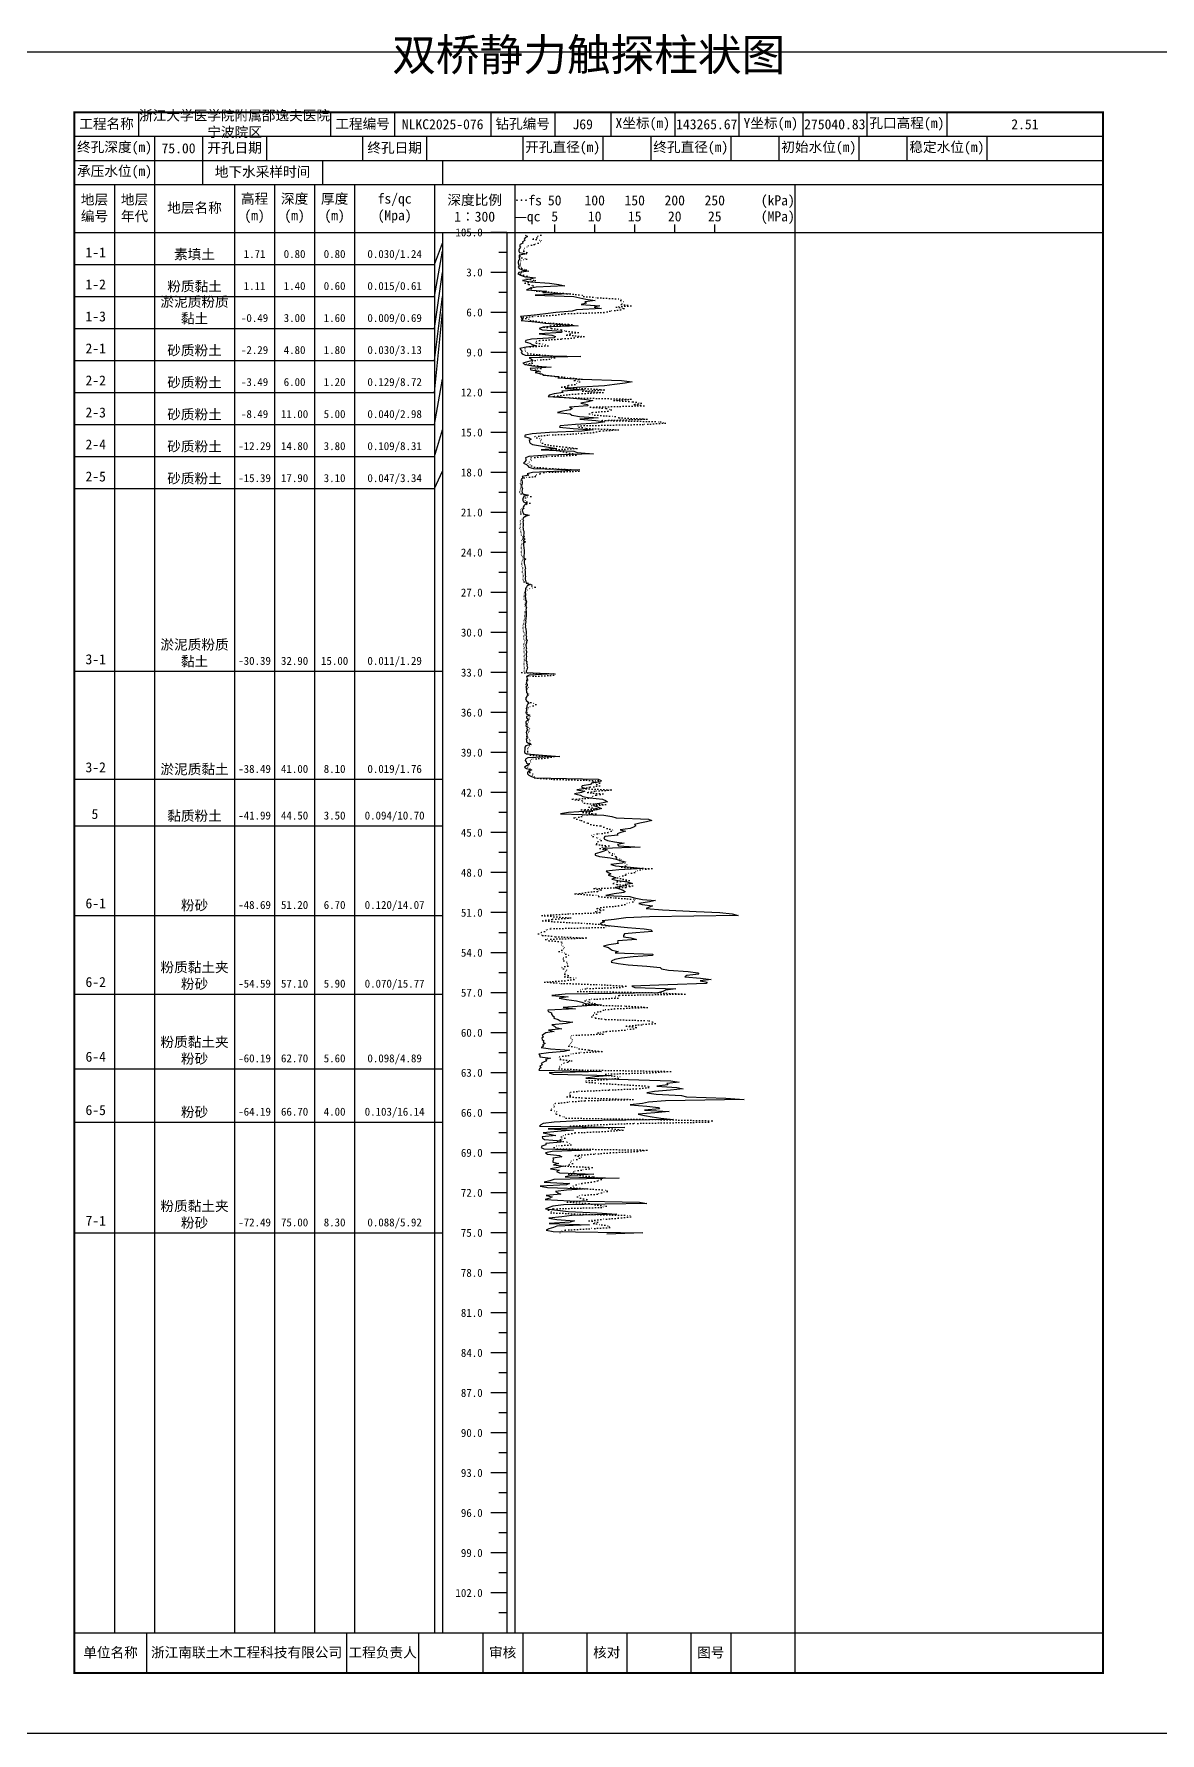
# Model space of a CAD drawing. Extents: x 297 to 65340, y 0 to 425.
# Drawn here: x 20502.9 to 20784.3, y 0 to 424.6 of the extents above; entities that cross this region are included whole.
import ezdxf
from ezdxf.enums import TextEntityAlignment as Align

# ---------------------------------------------------------------- set-up
doc = ezdxf.new("R2010")
doc.units = 0
doc.linetypes.add('DOT', pattern=[6.35, 0, -6.35])
doc.layers.add('FRAME', color=7, linetype='CONTINUOUS')
doc.layers.add('STRATUM', color=7, linetype='CONTINUOUS')
doc.styles.add('ST', font='')
doc.styles.get('ST').set_extended_font_data('SimSun')

msp = doc.modelspace()

# ---------------------------------------------------------------- linework, layer by layer
at = {"layer": 'FRAME', "color": 245, "linetype": 'Continuous'}
msp.add_lwpolyline([(20493, 0), (20790, 0), (20790, 420), (20493, 420)], close=True, dxfattribs=at)
at = {"layer": 'FRAME', "linetype": 'Continuous', "const_width": 0.5}
msp.add_lwpolyline([(20513, 15), (20770, 15), (20770, 405), (20513, 405)], close=True, dxfattribs=at)
at = {"layer": 'FRAME', "color": 0, "linetype": 'Continuous'}
for points in [[(20529, 405), (20529, 399)], [(20577, 405), (20577, 399)], [(20593, 405), (20593, 399)], [(20617, 405), (20617, 399)], [(20633, 405), (20633, 399)], [(20647, 405), (20647, 399)], [(20663, 405), (20663, 399)], [(20679, 405), (20679, 399)], [(20695, 405), (20695, 399)], [(20711, 405), (20711, 399)], [(20731, 405), (20731, 399)], [(20770, 405), (20770, 399)], [(20513, 399), (20770, 399)], [(20533, 399), (20533, 393)], [(20545, 399), (20545, 393)], [(20561, 399), (20561, 393)], [(20585, 399), (20585, 393)], [(20601, 399), (20601, 393)], [(20625, 399), (20625, 393)], [(20645, 399), (20645, 393)], [(20657, 399), (20657, 393)], [(20677, 399), (20677, 393)], [(20689, 399), (20689, 393)], [(20709, 399), (20709, 393)], [(20721, 399), (20721, 393)], [(20741, 399), (20741, 393)], [(20770, 399), (20770, 393)], [(20513, 393), (20770, 393)], [(20533, 393), (20533, 387)], [(20545, 393), (20545, 387)], [(20575, 393), (20575, 387)], [(20605, 393), (20605, 387)], [(20513, 387), (20770, 387)], [(20523, 387), (20523, 25)], [(20533, 387), (20533, 25)], [(20553, 387), (20553, 25)], [(20563, 387), (20563, 25)], [(20573, 387), (20573, 25)], [(20583, 387), (20583, 25)], [(20603, 387), (20603, 25)], [(20623, 387), (20623, 25)], [(20693, 387), (20693, 25)], [(20513, 375), (20770, 375)], [(20605, 375), (20605, 25)], [(20621, 375), (20621, 25)], [(20633, 375), (20633, 377)], [(20643, 375), (20643, 377)], [(20653, 375), (20653, 377)], [(20663, 375), (20663, 377)], [(20673, 375), (20673, 377)], [(20513, 25), (20770, 25)], [(20531, 25), (20531, 15)], [(20581, 25), (20581, 15)], [(20599, 25), (20599, 15)], [(20615, 25), (20615, 15)], [(20625, 25), (20625, 15)], [(20641, 25), (20641, 15)], [(20651, 25), (20651, 15)], [(20667, 25), (20667, 15)], [(20677, 25), (20677, 15)], [(20693, 25), (20693, 15)]]:
    msp.add_lwpolyline(points, dxfattribs=at)
at = {"layer": 'STRATUM', "linetype": 'Continuous'}
for points in [[(20621, 375), (20617, 375)], [(20625.6, 374.33), (20626.22, 374), (20625.66, 373.67), (20625.4, 373.33), (20625.52, 373), (20624.98, 372.67), (20625.02, 372.33), (20624.4, 372), (20624.2, 371.67), (20624.46, 371.33), (20624.22, 371), (20624.02, 370.67), (20624.06, 370.33), (20624.24, 370), (20626, 369.67), (20624.16, 369.33), (20624.1, 369), (20624.08, 368.67), (20624.3, 368.33), (20623.94, 368), (20623.88, 367.67), (20623.84, 367.33), (20623.92, 367), (20624.14, 366.67), (20623.88, 366.33), (20624.08, 366), (20624.9, 365.67), (20626.5, 365.33), (20624.04, 365), (20623.76, 364.67), (20624.42, 364.33), (20625.36, 364), (20628.22, 363.67), (20626.88, 363.33), (20624.96, 363), (20626.94, 362.67), (20631.74, 362.33), (20634, 362), (20635.5, 361.67), (20628.38, 361.33), (20626.76, 361), (20625.98, 360.67), (20630.94, 360.33), (20630.06, 360), (20636.86, 359.67), (20628.16, 359.33), (20637.82, 359), (20639.28, 358.67), (20640.76, 358.33), (20643.1, 358), (20640.56, 357.67), (20640.94, 357.33), (20639.62, 357), (20644.32, 356.67), (20642.88, 356.33), (20644.7, 356), (20638.42, 355.67), (20637.34, 355.33), (20633.28, 355), (20630.7, 354.67), (20627.9, 354.33), (20624.48, 354), (20624.74, 353.67), (20625.16, 353.33), (20624.62, 353), (20628.16, 352.67), (20630.58, 352.33), (20634.86, 352), (20638.88, 351.67), (20630.16, 351.33), (20629.14, 351), (20629.84, 350.67), (20634.78, 350.33), (20634.7, 350), (20629.14, 349.67), (20632.32, 349.33), (20633.16, 349), (20632.84, 348.67), (20627.2, 348.33), (20625.82, 348), (20625.62, 347.67), (20626.82, 347.33), (20627.38, 347), (20628.48, 346.67), (20625.88, 346.33), (20624.32, 346), (20624.52, 345.67), (20624.9, 345.33), (20624.64, 345), (20624.84, 344.67), (20625.58, 344.33), (20639.5, 344), (20626.64, 343.67), (20627.24, 343.33), (20627.62, 343), (20626.24, 342.67), (20625.02, 342.33), (20625.62, 342), (20627.46, 341.67), (20632.14, 341.33), (20626.86, 341), (20627, 340.67), (20629.08, 340.33), (20628.16, 340), (20629.76, 339.67), (20630.1, 339.33), (20634.04, 339), (20633.8, 338.67), (20639.8, 338.33), (20649.66, 338), (20652.34, 337.67), (20650.64, 337.33), (20647.98, 337), (20645.44, 336.67), (20639.52, 336.33), (20635.58, 336), (20640.46, 335.67), (20634.78, 335.33), (20635.1, 335), (20632.88, 334.67), (20631.62, 334.33), (20631.36, 334), (20636.72, 333.67), (20640.4, 333.33), (20642.54, 333), (20641.3, 332.67), (20639.56, 332.33), (20641.22, 332), (20641.3, 331.67), (20636.68, 331.33), (20637.4, 331), (20636.88, 330.67), (20635.04, 330.33), (20633.74, 330), (20636.84, 329.67), (20637.26, 329.33), (20639.18, 329), (20643.88, 328.67), (20639.3, 328.33), (20643.24, 328), (20645.52, 327.67), (20643.48, 327.33), (20638.16, 327), (20634.34, 326.67), (20634.16, 326.33), (20637.58, 326), (20642.6, 325.67), (20639.74, 325.33), (20631.7, 325), (20627.4, 324.67), (20625.58, 324.33), (20625.46, 324), (20626.56, 323.67), (20627.08, 323.33), (20626.64, 323), (20626.72, 322.67), (20626.9, 322.33), (20627.46, 322), (20629.46, 321.67), (20631.42, 321.33), (20633.5, 321), (20629.64, 320.67), (20637.8, 320.33), (20638.64, 320), (20642.68, 319.67), (20631.04, 319.33), (20626.52, 319), (20625.72, 318.67), (20625.82, 318.33), (20625.78, 318), (20625.54, 317.67), (20625.24, 317.33), (20625.92, 317), (20626.32, 316.67), (20626.52, 316.33), (20627.68, 316), (20639.26, 315.67), (20634.52, 315.33), (20627.48, 315), (20626.1, 314.67), (20626.5, 314.33), (20624.88, 314), (20625.04, 313.67), (20624.68, 313.33), (20624.78, 313), (20624.88, 312.67), (20624.9, 312.33), (20624.8, 312), (20624.72, 311.67), (20624.78, 311.33), (20624.94, 311), (20624.84, 310.67), (20624.8, 310.33), (20624.9, 310), (20625.06, 309.67), (20626.36, 309.33), (20625.3, 309), (20625.1, 308.67), (20625, 308.33), (20625, 308), (20625.2, 307.67), (20626.12, 307.33), (20625.6, 307), (20625.26, 306.67), (20625.1, 306.33), (20625.32, 306), (20624.9, 305.67), (20624.94, 305.33), (20625.06, 305), (20625.24, 304.67), (20626.6, 304.33), (20625.62, 304), (20625.22, 303.67), (20625, 303.33), (20625.18, 303), (20625.04, 302.67), (20625.14, 302.33), (20625.12, 302), (20625.12, 301.67), (20625.02, 301.33), (20625.1, 301), (20625.08, 300.67), (20625.26, 300.33), (20625.26, 300), (20625.32, 299.67), (20625.2, 299.33), (20625.4, 299), (20625.12, 298.67), (20625.64, 298.33), (20625.16, 298), (20625.68, 297.67), (20625.22, 297.33), (20625.18, 297), (20625.22, 296.67), (20625.3, 296.33), (20625.3, 296), (20625.4, 295.67), (20625.38, 295.33), (20625.34, 295), (20625.38, 294.67), (20625.3, 294.33), (20625.26, 294), (20625.32, 293.67), (20625.8, 293.33), (20625.34, 293), (20625.36, 292.67), (20625.38, 292.33), (20625.48, 292), (20625.56, 291.67), (20625.58, 291.33), (20625.7, 291), (20625.54, 290.67), (20625.6, 290.33), (20625.6, 290), (20625.64, 289.67), (20625.62, 289.33), (20625.68, 289), (20625.62, 288.67), (20625.66, 288.33), (20625.72, 288), (20625.82, 287.67), (20625.86, 287.33), (20626.86, 287), (20626.12, 286.67), (20625.98, 286.33), (20625.68, 286), (20625.68, 285.67), (20625.6, 285.33), (20625.62, 285), (20625.68, 284.67), (20625.7, 284.33), (20625.62, 284), (20625.68, 283.67), (20625.74, 283.33), (20625.88, 283), (20625.98, 282.67), (20625.88, 282.33), (20625.8, 282), (20625.8, 281.67), (20625.9, 281.33), (20625.9, 281), (20625.82, 280.67), (20625.88, 280.33), (20625.84, 280), (20625.86, 279.67), (20625.88, 279.33), (20625.88, 279), (20625.8, 278.67), (20625.82, 278.33), (20625.7, 278), (20625.82, 277.67), (20625.7, 277.33), (20625.66, 277), (20625.7, 276.67), (20625.62, 276.33), (20625.78, 276), (20625.78, 275.67), (20625.86, 275.33), (20625.9, 275), (20625.88, 274.67), (20625.8, 274.33), (20625.94, 274), (20625.84, 273.67), (20625.84, 273.33), (20626.16, 273), (20625.98, 272.67), (20625.96, 272.33), (20625.78, 272), (20625.8, 271.67), (20625.86, 271.33), (20625.98, 271), (20625.82, 270.67), (20625.96, 270.33), (20625.96, 270), (20625.88, 269.67), (20625.86, 269.33), (20625.96, 269), (20625.88, 268.67), (20625.88, 268.33), (20625.76, 268), (20626, 267.67), (20625.94, 267.33), (20626.12, 267), (20626, 266.67), (20626.2, 266.33), (20626.1, 266), (20626.02, 265.67), (20625.9, 265.33), (20625.92, 265), (20632.8, 264.67), (20626.62, 264.33), (20625.92, 264), (20626.06, 263.67), (20626.24, 263.33), (20625.96, 263), (20626.06, 262.67), (20625.88, 262.33), (20626.14, 262), (20626.12, 261.67), (20625.82, 261.33), (20626.08, 261), (20625.9, 260.67), (20625.92, 260.33), (20625.98, 260), (20626.32, 259.67), (20626.1, 259.33), (20626.02, 259), (20625.8, 258.67), (20625.8, 258.33), (20625.88, 258), (20626.26, 257.67), (20626.6, 257.33), (20626.18, 257), (20626.06, 256.67), (20626.04, 256.33), (20625.88, 256), (20625.94, 255.67), (20625.88, 255.33), (20625.78, 255), (20625.88, 254.67), (20626.82, 254.33), (20625.94, 254), (20625.96, 253.67), (20626.44, 253.33), (20626.16, 253), (20625.82, 252.67), (20625.8, 252.33), (20625.84, 252), (20625.82, 251.67), (20626.16, 251.33), (20626, 251), (20626.2, 250.67), (20625.96, 250.33), (20625.9, 250), (20625.92, 249.67), (20626.04, 249.33), (20625.92, 249), (20626.08, 248.67), (20625.86, 248.33), (20625.98, 248), (20625.92, 247.67), (20626.44, 247.33), (20627.16, 247), (20625.82, 246.67), (20625.52, 246.33), (20625.52, 246), (20625.5, 245.67), (20625.44, 245.33), (20625.48, 245), (20625.92, 244.67), (20629.94, 244.33), (20634.26, 244), (20626.26, 243.67), (20625.7, 243.33), (20625.6, 243), (20625.84, 242.67), (20625.98, 242.33), (20626.62, 242), (20625.98, 241.67), (20625.46, 241.33), (20625.96, 241), (20627.26, 240.67), (20626.44, 240.33), (20626.18, 240), (20626.2, 239.67), (20626.5, 239.33), (20627.2, 239), (20628.16, 238.67), (20643.84, 238.33), (20644.58, 238), (20644.48, 237.67), (20642.2, 237.33), (20641.94, 237), (20639.9, 236.67), (20639.68, 236.33), (20640.9, 236), (20638.5, 235.67), (20640.54, 235.33), (20639.72, 235), (20637.94, 234.67), (20639.48, 234.33), (20640.06, 234), (20641.74, 233.67), (20644.92, 233.33), (20645.7, 233), (20646.18, 232.67), (20644.68, 232.33), (20642.52, 232), (20643.04, 231.67), (20643.84, 231.33), (20644.68, 231), (20643.52, 230.67), (20641.64, 230.33), (20636.48, 230), (20634.48, 229.67), (20645.24, 229.33), (20647.26, 229), (20648.36, 228.67), (20656.44, 228.33), (20657.24, 228), (20655.94, 227.67), (20654.26, 227.33), (20652.96, 227), (20653.26, 226.67), (20652.66, 226.33), (20651.82, 226), (20649.32, 225.67), (20650.7, 225.33), (20649.5, 225), (20648.64, 224.67), (20648.76, 224.33), (20645.54, 224), (20645.28, 223.67), (20645.46, 223.33), (20646.18, 223), (20647.92, 222.67), (20650.36, 222.33), (20648.68, 222), (20648.96, 221.67), (20654.36, 221.33), (20645.12, 221), (20646.12, 220.67), (20645.28, 220.33), (20644.28, 220), (20643.14, 219.67), (20643.08, 219.33), (20644.2, 219), (20646.9, 218.67), (20648.38, 218.33), (20649.34, 218), (20650.42, 217.67), (20649.82, 217.33), (20647, 217), (20648.2, 216.67), (20651.96, 216.33), (20655.16, 216), (20649.04, 215.67), (20645.84, 215.33), (20646.38, 215), (20647.02, 214.67), (20646.4, 214.33), (20647.52, 214), (20648.28, 213.67), (20647.24, 213.33), (20648.74, 213), (20651.08, 212.67), (20652.42, 212.33), (20650.6, 212), (20650.7, 211.67), (20648.1, 211.33), (20648.98, 211), (20649.84, 210.67), (20650.58, 210.33), (20650.3, 210), (20647.84, 209.67), (20645.8, 209.33), (20651.78, 209), (20652.82, 208.67), (20654.98, 208.33), (20658.16, 208), (20656.68, 207.67), (20654, 207.33), (20654.88, 207), (20657.44, 206.67), (20656.44, 206.33), (20655.86, 206), (20659.94, 205.67), (20668.32, 205.33), (20674.24, 205), (20677.36, 204.67), (20678.84, 204.33), (20656.72, 204), (20650.78, 203.67), (20647.86, 203.33), (20644.88, 203), (20645.44, 202.67), (20644.34, 202.33), (20644.84, 202), (20647.08, 201.67), (20651.22, 201.33), (20655.34, 201), (20657.06, 200.67), (20657.42, 200.33), (20653.28, 200), (20650.44, 199.67), (20650.2, 199.33), (20650.16, 199), (20652.06, 198.67), (20653.42, 198.33), (20648.8, 198), (20648.7, 197.67), (20648.84, 197.33), (20646.54, 197), (20645.22, 196.67), (20646.48, 196.33), (20646.84, 196), (20647.36, 195.67), (20648.86, 195.33), (20648.12, 195), (20657.5, 194.67), (20657.48, 194.33), (20652.62, 194), (20649.7, 193.67), (20648.04, 193.33), (20647.3, 193), (20647.1, 192.67), (20648.86, 192.33), (20651.4, 192), (20656.06, 191.67), (20659.34, 191.33), (20659.68, 191), (20661.48, 190.67), (20666.38, 190.33), (20668.76, 190), (20669.06, 189.67), (20666.04, 189.33), (20665.56, 189), (20669.44, 188.67), (20672.08, 188.33), (20669.32, 188), (20671.14, 187.67), (20670.82, 187.33), (20661.3, 187), (20652.28, 186.67), (20653, 186.33), (20663.24, 186), (20660.66, 185.67), (20660.06, 185.33), (20658.74, 185), (20635.62, 184.67), (20632.26, 184.33), (20636.34, 184), (20634.08, 183.67), (20635.94, 183.33), (20638.44, 183), (20639.76, 182.67), (20640.64, 182.33), (20644.72, 182), (20639.8, 181.67), (20635.14, 181.33), (20638.22, 181), (20631.28, 180.67), (20631.36, 180.33), (20632.22, 180), (20632.22, 179.67), (20632.44, 179.33), (20632.86, 179), (20632.82, 178.67), (20633.9, 178.33), (20634.34, 178), (20637.52, 177.67), (20635.88, 177.33), (20632.26, 177), (20632.96, 176.67), (20633.32, 176.33), (20634.78, 176), (20631.46, 175.67), (20632.9, 175.33), (20630.8, 175), (20630.3, 174.67), (20629.84, 174.33), (20630.22, 174), (20629.78, 173.67), (20629.86, 173.33), (20630.32, 173), (20630.16, 172.67), (20630.58, 172.33), (20629.96, 172), (20630.24, 171.67), (20629.58, 171.33), (20631.98, 171), (20636.76, 170.67), (20635.36, 170.33), (20631.44, 170), (20629, 169.67), (20629.3, 169.33), (20629.3, 169), (20631.98, 168.67), (20630.66, 168.33), (20630.98, 168), (20630.2, 167.67), (20629.64, 167.33), (20629.86, 167), (20629.28, 166.67), (20629.66, 166.33), (20629.18, 166), (20629.06, 165.67), (20644.68, 165.33), (20631.62, 165), (20632.58, 164.67), (20647.22, 164.33), (20643.04, 164), (20640.8, 163.67), (20651.38, 163.33), (20662.04, 163), (20664.1, 162.67), (20661.06, 162.33), (20661.26, 162), (20658.56, 161.67), (20663.5, 161.33), (20665.14, 161), (20661.94, 160.67), (20657.92, 160.33), (20656.04, 160), (20658.36, 159.67), (20664.7, 159.33), (20665.94, 159), (20675.8, 158.67), (20680.38, 158.33), (20660.72, 158), (20656.42, 157.67), (20654.98, 157.33), (20651.9, 157), (20656.04, 156.67), (20658.92, 156.33), (20659.2, 156), (20655.48, 155.67), (20661.58, 155.33), (20658, 155), (20653.84, 154.67), (20655.48, 154.33), (20657.36, 154), (20659.56, 153.67), (20662.6, 153.33), (20638.92, 153), (20632.84, 152.67), (20630.16, 152.33), (20629.5, 152), (20629.24, 151.67), (20650.52, 151.33), (20631.4, 151), (20637.74, 150.67), (20633.72, 150.33), (20630.1, 150), (20631.74, 149.67), (20633.28, 149.33), (20629.88, 149), (20629.94, 148.67), (20630.42, 148.33), (20634.64, 148), (20634.52, 147.67), (20630.82, 147.33), (20630.76, 147), (20629.76, 146.67), (20629.58, 146.33), (20630.28, 146), (20642.06, 145.67), (20632.36, 145.33), (20630.72, 145), (20631.18, 144.67), (20634.2, 144.33), (20634.76, 144), (20632.52, 143.67), (20632.66, 143.33), (20632.5, 143), (20632.52, 142.67), (20634.02, 142.33), (20632.72, 142), (20635.32, 141.67), (20633.88, 141.33), (20631.92, 141), (20634.12, 140.67), (20633.44, 140.33), (20634.16, 140), (20642.82, 139.67), (20637.08, 139.33), (20635.62, 139), (20649.08, 138.67), (20632.78, 138.33), (20631.78, 138), (20630.34, 137.67), (20636.68, 137.33), (20635.94, 137), (20629.36, 136.67), (20631.24, 136.33), (20641.32, 136), (20635.94, 135.67), (20633.24, 135.33), (20633.8, 135), (20634.56, 134.67), (20630.86, 134.33), (20632.34, 134), (20631.76, 133.67), (20630.6, 133.33), (20636.82, 133), (20654.16, 132.67), (20656.04, 132.33), (20635.24, 132), (20632.54, 131.67), (20631.64, 131.33), (20630.7, 131), (20633.66, 130.67), (20636.34, 130.33), (20643.58, 130), (20648.52, 129.67), (20637.28, 129.33), (20634.76, 129), (20631.5, 128.67), (20633.52, 128.33), (20637.98, 128), (20636.9, 127.67), (20631.6, 127.33), (20641.66, 127), (20633.56, 126.67), (20632.68, 126.33), (20631.56, 126), (20630.86, 125.67), (20632.64, 125.33), (20655.02, 125), (20646, 124.67)], [(20603, 367), (20605, 372.33)], [(20603, 359), (20605, 370.33)], [(20621, 370), (20619, 370)], [(20513, 367), (20523, 367)], [(20523, 367), (20533, 367)], [(20533, 367), (20553, 367)], [(20553, 367), (20563, 367)], [(20563, 367), (20573, 367)], [(20573, 367), (20583, 367)], [(20583, 367), (20603, 367)], [(20603, 351), (20605, 365)], [(20621, 365), (20617, 365)], [(20513, 359), (20523, 359)], [(20523, 359), (20533, 359)], [(20533, 359), (20553, 359)], [(20553, 359), (20563, 359)], [(20563, 359), (20573, 359)], [(20573, 359), (20583, 359)], [(20583, 359), (20603, 359)], [(20603, 343), (20605, 359)], [(20621, 360), (20619, 360)], [(20603, 335), (20605, 355)], [(20621, 355), (20617, 355)], [(20513, 351), (20523, 351)], [(20523, 351), (20533, 351)], [(20533, 351), (20553, 351)], [(20553, 351), (20563, 351)], [(20563, 351), (20573, 351)], [(20573, 351), (20583, 351)], [(20583, 351), (20603, 351)], [(20621, 350), (20619, 350)], [(20621, 345), (20617, 345)], [(20513, 343), (20523, 343)], [(20523, 343), (20533, 343)], [(20533, 343), (20553, 343)], [(20553, 343), (20563, 343)], [(20563, 343), (20573, 343)], [(20573, 343), (20583, 343)], [(20583, 343), (20603, 343)], [(20621, 340), (20619, 340)], [(20603, 327), (20605, 338.33)], [(20513, 335), (20523, 335)], [(20523, 335), (20533, 335)], [(20533, 335), (20553, 335)], [(20553, 335), (20563, 335)], [(20563, 335), (20573, 335)], [(20573, 335), (20583, 335)], [(20583, 335), (20603, 335)], [(20621, 335), (20617, 335)], [(20513, 327), (20523, 327)], [(20523, 327), (20533, 327)], [(20533, 327), (20553, 327)], [(20553, 327), (20563, 327)], [(20563, 327), (20573, 327)], [(20573, 327), (20583, 327)], [(20583, 327), (20603, 327)], [(20621, 330), (20619, 330)], [(20603, 319), (20605, 325.67)], [(20621, 325), (20617, 325)], [(20513, 319), (20523, 319)], [(20523, 319), (20533, 319)], [(20533, 319), (20553, 319)], [(20553, 319), (20563, 319)], [(20563, 319), (20573, 319)], [(20573, 319), (20583, 319)], [(20583, 319), (20603, 319)], [(20621, 320), (20619, 320)], [(20603, 311), (20605, 315.33)], [(20621, 315), (20617, 315)], [(20513, 311), (20523, 311)], [(20523, 311), (20533, 311)], [(20533, 311), (20553, 311)], [(20553, 311), (20563, 311)], [(20563, 311), (20573, 311)], [(20573, 311), (20583, 311)], [(20583, 311), (20603, 311)], [(20621, 310), (20619, 310)], [(20621, 305), (20617, 305)], [(20621, 300), (20619, 300)], [(20621, 295), (20617, 295)], [(20621, 290), (20619, 290)], [(20621, 285), (20617, 285)], [(20621, 280), (20619, 280)], [(20621, 275), (20617, 275)], [(20621, 270), (20619, 270)], [(20513, 265.33), (20523, 265.33)], [(20523, 265.33), (20533, 265.33)], [(20533, 265.33), (20553, 265.33)], [(20553, 265.33), (20563, 265.33)], [(20563, 265.33), (20573, 265.33)], [(20573, 265.33), (20583, 265.33)], [(20583, 265.33), (20603, 265.33)], [(20603, 265.33), (20605, 265.33)], [(20621, 265), (20617, 265)], [(20621, 260), (20619, 260)], [(20621, 255), (20617, 255)], [(20621, 250), (20619, 250)], [(20621, 245), (20617, 245)], [(20513, 238.33), (20523, 238.33)], [(20523, 238.33), (20533, 238.33)], [(20533, 238.33), (20553, 238.33)], [(20553, 238.33), (20563, 238.33)], [(20563, 238.33), (20573, 238.33)], [(20573, 238.33), (20583, 238.33)], [(20583, 238.33), (20603, 238.33)], [(20603, 238.33), (20605, 238.33)], [(20621, 240), (20619, 240)], [(20621, 235), (20617, 235)], [(20621, 230), (20619, 230)], [(20513, 226.67), (20523, 226.67)], [(20523, 226.67), (20533, 226.67)], [(20533, 226.67), (20553, 226.67)], [(20553, 226.67), (20563, 226.67)], [(20563, 226.67), (20573, 226.67)], [(20573, 226.67), (20583, 226.67)], [(20583, 226.67), (20603, 226.67)], [(20603, 226.67), (20605, 226.67)], [(20621, 225), (20617, 225)], [(20621, 220), (20619, 220)], [(20621, 215), (20617, 215)], [(20621, 210), (20619, 210)], [(20513, 204.33), (20523, 204.33)], [(20523, 204.33), (20533, 204.33)], [(20533, 204.33), (20553, 204.33)], [(20553, 204.33), (20563, 204.33)], [(20563, 204.33), (20573, 204.33)], [(20573, 204.33), (20583, 204.33)], [(20583, 204.33), (20603, 204.33)], [(20603, 204.33), (20605, 204.33)], [(20621, 205), (20617, 205)], [(20621, 200), (20619, 200)], [(20621, 195), (20617, 195)], [(20621, 190), (20619, 190)], [(20513, 184.67), (20523, 184.67)], [(20523, 184.67), (20533, 184.67)], [(20533, 184.67), (20553, 184.67)], [(20553, 184.67), (20563, 184.67)], [(20563, 184.67), (20573, 184.67)], [(20573, 184.67), (20583, 184.67)], [(20583, 184.67), (20603, 184.67)], [(20603, 184.67), (20605, 184.67)], [(20621, 185), (20617, 185)], [(20621, 180), (20619, 180)], [(20621, 175), (20617, 175)], [(20621, 170), (20619, 170)], [(20513, 166), (20523, 166)], [(20523, 166), (20533, 166)], [(20533, 166), (20553, 166)], [(20553, 166), (20563, 166)], [(20563, 166), (20573, 166)], [(20573, 166), (20583, 166)], [(20583, 166), (20603, 166)], [(20603, 166), (20605, 166)], [(20621, 165), (20617, 165)], [(20621, 160), (20619, 160)], [(20621, 155), (20617, 155)], [(20513, 152.67), (20523, 152.67)], [(20523, 152.67), (20533, 152.67)], [(20533, 152.67), (20553, 152.67)], [(20553, 152.67), (20563, 152.67)], [(20563, 152.67), (20573, 152.67)], [(20573, 152.67), (20583, 152.67)], [(20583, 152.67), (20603, 152.67)], [(20603, 152.67), (20605, 152.67)], [(20621, 150), (20619, 150)], [(20621, 145), (20617, 145)], [(20621, 140), (20619, 140)], [(20621, 135), (20617, 135)], [(20621, 130), (20619, 130)], [(20513, 125), (20523, 125)], [(20523, 125), (20533, 125)], [(20533, 125), (20553, 125)], [(20553, 125), (20563, 125)], [(20563, 125), (20573, 125)], [(20573, 125), (20583, 125)], [(20583, 125), (20603, 125)], [(20603, 125), (20605, 125)], [(20621, 125), (20617, 125)], [(20621, 120), (20619, 120)], [(20621, 115), (20617, 115)], [(20621, 110), (20619, 110)], [(20621, 105), (20617, 105)], [(20621, 100), (20619, 100)], [(20621, 95), (20617, 95)], [(20621, 90), (20619, 90)], [(20621, 85), (20617, 85)], [(20621, 80), (20619, 80)], [(20621, 75), (20617, 75)], [(20621, 70), (20619, 70)], [(20621, 65), (20617, 65)], [(20621, 60), (20619, 60)], [(20621, 55), (20617, 55)], [(20621, 50), (20619, 50)], [(20621, 45), (20617, 45)], [(20621, 40), (20619, 40)], [(20621, 35), (20617, 35)], [(20621, 30), (20619, 30)]]:
    msp.add_lwpolyline(points, dxfattribs=at)
at = {"layer": 'STRATUM', "linetype": 'DOT', "ltscale": 0.1}
msp.add_lwpolyline([(20629.56, 374.33), (20628.76, 374), (20628.5, 373.67), (20627.66, 373.33), (20629.66, 373), (20629.52, 372.67), (20628.9, 372.33), (20627.9, 372), (20626.4, 371.67), (20626.16, 371.33), (20625.54, 371), (20625.2, 370.67), (20625.28, 370.33), (20626.04, 370), (20625.12, 369.67), (20624.4, 369.33), (20624.38, 369), (20624.82, 368.67), (20625.94, 368.33), (20624.58, 368), (20624.42, 367.67), (20624.38, 367.33), (20624.42, 367), (20624.36, 366.67), (20624.66, 366.33), (20624.76, 366), (20625.86, 365.67), (20624.76, 365.33), (20624.68, 365), (20624.46, 364.67), (20625.2, 364.33), (20626.26, 364), (20625.8, 363.67), (20626.2, 363.33), (20628.12, 363), (20627.1, 362.67), (20625.62, 362.33), (20626.6, 362), (20627.66, 361.67), (20627, 361.33), (20627.16, 361), (20627.16, 360.67), (20628.5, 360.33), (20632.92, 360), (20636.12, 359.67), (20639.98, 359.33), (20640.32, 359), (20643.76, 358.67), (20649.58, 358.33), (20649.54, 358), (20650.22, 357.67), (20649.84, 357.33), (20649.72, 357), (20652, 356.67), (20648.46, 356.33), (20650.28, 356), (20649.46, 355.67), (20646.8, 355.33), (20645.3, 355), (20635.48, 354.67), (20633.26, 354.33), (20627.46, 354), (20625.04, 353.67), (20626.52, 353.33), (20626.92, 353), (20629.14, 352.67), (20631.96, 352.33), (20637.28, 352), (20631.94, 351.67), (20630.4, 351.33), (20632.28, 351), (20634.68, 350.67), (20635.9, 350.33), (20638.86, 350), (20636.84, 349.67), (20636.04, 349.33), (20640.24, 349), (20637.84, 348.67), (20634.52, 348.33), (20629.22, 348), (20628.28, 347.67), (20628.48, 347.33), (20630.64, 347), (20631.28, 346.67), (20625.8, 346.33), (20625.54, 346), (20625.54, 345.67), (20625.58, 345.33), (20626.1, 345), (20626.3, 344.67), (20630.64, 344.33), (20633.8, 344), (20632.94, 343.67), (20631.7, 343.33), (20628.16, 343), (20627.32, 342.67), (20627.4, 342.33), (20625.68, 342), (20628.84, 341.67), (20628.9, 341.33), (20629.5, 341), (20628.24, 340.67), (20629.38, 340.33), (20629.28, 340), (20629.46, 339.67), (20630.64, 339.33), (20633.28, 339), (20636.94, 338.67), (20639.74, 338.33), (20637.92, 338), (20639.2, 337.67), (20638.5, 337.33), (20638.02, 337), (20636.28, 336.67), (20634.78, 336.33), (20639.9, 336), (20645.34, 335.67), (20640.02, 335.33), (20645, 335), (20638.92, 334.67), (20635.26, 334.33), (20632.7, 334), (20636.8, 333.67), (20652.06, 333.33), (20647.84, 333), (20652.6, 332.67), (20654.6, 332.33), (20652.98, 332), (20655.28, 331.67), (20641.96, 331.33), (20645.98, 331), (20647.1, 330.67), (20646.26, 330.33), (20642.36, 330), (20641.66, 329.67), (20643.04, 329.33), (20648.14, 329), (20649.16, 328.67), (20656.06, 328.33), (20644.88, 328), (20659.4, 327.67), (20660.64, 327.33), (20655.06, 327), (20638.74, 326.67), (20639.12, 326.33), (20641.02, 326), (20648.86, 325.67), (20644.2, 325.33), (20642.66, 325), (20638.38, 324.67), (20631.2, 324.33), (20627.9, 324), (20628.5, 323.67), (20629.7, 323.33), (20629.46, 323), (20629.36, 322.67), (20629.92, 322.33), (20630.6, 322), (20632.8, 321.67), (20635.96, 321.33), (20638.5, 321), (20632.08, 320.67), (20634.48, 320.33), (20635.96, 320), (20637.66, 319.67), (20638.26, 319.33), (20630.96, 319), (20627, 318.67), (20626.92, 318.33), (20627.18, 318), (20626.7, 317.67), (20626.32, 317.33), (20626.8, 317), (20627.24, 316.67), (20627.94, 316.33), (20631.78, 316), (20637.92, 315.67), (20639.04, 315.33), (20630.26, 315), (20629.26, 314.67), (20628.18, 314.33), (20628.16, 314), (20625.38, 313.67), (20624.64, 313.33), (20624.52, 313), (20624.5, 312.67), (20624.38, 312.33), (20624.48, 312), (20624.44, 311.67), (20624.5, 311.33), (20624.5, 311), (20624.4, 310.67), (20624.24, 310.33), (20624.24, 310), (20624.62, 309.67), (20626.4, 309.33), (20627.04, 309), (20625.74, 308.67), (20624.94, 308.33), (20625.58, 308), (20626.02, 307.67), (20626.78, 307.33), (20626.06, 307), (20625.42, 306.67), (20625.08, 306.33), (20624.86, 306), (20624.5, 305.67), (20624.42, 305.33), (20624.42, 305), (20624.56, 304.67), (20625.82, 304.33), (20625.74, 304), (20625.18, 303.67), (20624.86, 303.33), (20624.42, 303), (20624.36, 302.67), (20624.44, 302.33), (20624.4, 302), (20624.34, 301.67), (20624.4, 301.33), (20624.24, 301), (20624.46, 300.67), (20624.42, 300.33), (20624.5, 300), (20624.62, 299.67), (20624.6, 299.33), (20624.98, 299), (20624.96, 298.67), (20624.92, 298.33), (20624.72, 298), (20625.2, 297.67), (20624.84, 297.33), (20624.7, 297), (20624.62, 296.67), (20624.62, 296.33), (20624.64, 296), (20624.7, 295.67), (20624.64, 295.33), (20624.66, 295), (20624.64, 294.67), (20624.72, 294.33), (20624.9, 294), (20625.04, 293.67), (20625.02, 293.33), (20624.94, 293), (20624.74, 292.67), (20624.68, 292.33), (20624.68, 292), (20624.82, 291.67), (20624.92, 291.33), (20624.98, 291), (20625.02, 290.67), (20624.86, 290.33), (20624.84, 290), (20625.04, 289.67), (20625.12, 289.33), (20625.14, 289), (20625.06, 288.67), (20625.04, 288.33), (20625.12, 288), (20625.34, 287.67), (20626.28, 287.33), (20627.18, 287), (20627.26, 286.67), (20628.14, 286.33), (20626.82, 286), (20626.22, 285.67), (20625.74, 285.33), (20625.52, 285), (20625.34, 284.67), (20625.34, 284.33), (20625.34, 284), (20625.28, 283.67), (20625.28, 283.33), (20625.6, 283), (20625.66, 282.67), (20625.68, 282.33), (20625.6, 282), (20625.52, 281.67), (20625.96, 281.33), (20625.9, 281), (20625.86, 280.67), (20625.54, 280.33), (20625.56, 280), (20625.54, 279.67), (20625.46, 279.33), (20625.42, 279), (20625.42, 278.67), (20625.42, 278.33), (20625.3, 278), (20625.28, 277.67), (20625.24, 277.33), (20625.18, 277), (20625.08, 276.67), (20625.02, 276.33), (20625.02, 276), (20625.1, 275.67), (20625.16, 275.33), (20625.28, 275), (20625.42, 274.67), (20625.28, 274.33), (20625.22, 274), (20625.22, 273.67), (20625.32, 273.33), (20625.5, 273), (20625.5, 272.67), (20625.28, 272.33), (20625.24, 272), (20625.22, 271.67), (20625.44, 271.33), (20625.3, 271), (20625.28, 270.67), (20625.26, 270.33), (20625.3, 270), (20625.44, 269.67), (20625.36, 269.33), (20625.3, 269), (20625.36, 268.67), (20625.34, 268.33), (20625.42, 268), (20625.3, 267.67), (20625.28, 267.33), (20625.28, 267), (20625.28, 266.67), (20625.42, 266.33), (20625.34, 266), (20625.38, 265.67), (20625.36, 265.33), (20624.78, 265), (20633.18, 264.67), (20632.72, 264.33), (20626.32, 264), (20626.08, 263.67), (20626.06, 263.33), (20626.24, 263), (20625.96, 262.67), (20625.88, 262.33), (20625.72, 262), (20625.86, 261.67), (20626.46, 261.33), (20625.88, 261), (20625.88, 260.67), (20625.94, 260.33), (20626, 260), (20626.42, 259.67), (20626.44, 259.33), (20626, 259), (20625.82, 258.67), (20625.74, 258.33), (20625.94, 258), (20626.28, 257.67), (20627.72, 257.33), (20628.32, 257), (20627.6, 256.67), (20626.38, 256.33), (20626.38, 256), (20626.14, 255.67), (20625.92, 255.33), (20626.08, 255), (20626.14, 254.67), (20626.54, 254.33), (20626.8, 254), (20626.68, 253.67), (20626.54, 253.33), (20626.4, 253), (20626.48, 252.67), (20626.12, 252.33), (20626.14, 252), (20626.22, 251.67), (20626.48, 251.33), (20626.8, 251), (20626.56, 250.67), (20626.54, 250.33), (20626.48, 250), (20626.14, 249.67), (20626.14, 249.33), (20626.24, 249), (20626.28, 248.67), (20626.64, 248.33), (20626.8, 248), (20626.7, 247.67), (20626.94, 247.33), (20626.8, 247), (20626.76, 246.67), (20626.46, 246.33), (20626.24, 246), (20626.2, 245.67), (20626.2, 245.33), (20626.22, 245), (20626.2, 244.67), (20626.96, 244.33), (20632.8, 244), (20631.26, 243.67), (20627.18, 243.33), (20626.88, 243), (20627, 242.67), (20626.6, 242.33), (20626.54, 242), (20626.3, 241.67), (20626.18, 241.33), (20626.78, 241), (20627.08, 240.67), (20626.68, 240.33), (20626.76, 240), (20627.56, 239.67), (20627.38, 239.33), (20627.88, 239), (20628.06, 238.67), (20632.16, 238.33), (20643.88, 238), (20642.58, 237.67), (20644.22, 237.33), (20643.5, 237), (20644.2, 236.67), (20641.72, 236.33), (20640.14, 236), (20647.08, 235.67), (20642.94, 235.33), (20641.26, 235), (20645.06, 234.67), (20643.32, 234.33), (20642.5, 234), (20642.12, 233.67), (20637.48, 233.33), (20639.88, 233), (20639.96, 232.67), (20640.48, 232.33), (20645.72, 232), (20642.24, 231.67), (20641.62, 231.33), (20643.54, 231), (20639.72, 230.67), (20642.4, 230.33), (20640.12, 230), (20643.28, 229.67), (20639.92, 229.33), (20639.72, 229), (20637.86, 228.67), (20638.52, 228.33), (20639.7, 228), (20640.36, 227.67), (20641.36, 227.33), (20642.04, 227), (20644.52, 226.67), (20645.3, 226.33), (20646.08, 226), (20647.52, 225.67), (20647.14, 225.33), (20646.28, 225), (20643.58, 224.67), (20642.22, 224.33), (20642.64, 224), (20643.68, 223.67), (20644.28, 223.33), (20644.6, 223), (20643.74, 222.67), (20643.46, 222.33), (20643.44, 222), (20646.5, 221.67), (20644.84, 221.33), (20644.38, 221), (20645.96, 220.67), (20646.44, 220.33), (20646.68, 220), (20647.92, 219.67), (20647.36, 219.33), (20648.36, 219), (20648.46, 218.67), (20649.58, 218.33), (20649.28, 218), (20650.66, 217.67), (20650.52, 217.33), (20651.08, 217), (20650.66, 216.67), (20649.8, 216.33), (20657.24, 216), (20654.38, 215.67), (20653.28, 215.33), (20652.92, 215), (20650.76, 214.67), (20650.72, 214.33), (20649.26, 214), (20648.7, 213.67), (20650.14, 213.33), (20651.6, 213), (20648.58, 212.67), (20647.68, 212.33), (20648.66, 212), (20652.46, 211.67), (20650.68, 211.33), (20642.86, 211), (20644.62, 210.67), (20643.62, 210.33), (20640.66, 210), (20638.14, 209.67), (20643.84, 209.33), (20644.06, 209), (20648.3, 208.67), (20653.04, 208.33), (20652.98, 208), (20652.5, 207.67), (20651.12, 207.33), (20650.5, 207), (20648.96, 206.67), (20644.56, 206.33), (20643.58, 206), (20645.18, 205.67), (20643.3, 205.33), (20644.26, 205), (20636.4, 204.67), (20629.84, 204.33), (20632.82, 204), (20636.98, 203.67), (20632.26, 203.33), (20630.06, 203), (20633.8, 202.67), (20641.08, 202.33), (20645.5, 202), (20646.6, 201.67), (20645.32, 201.33), (20631.92, 201), (20630.92, 200.67), (20630.46, 200.33), (20629.6, 200), (20628.98, 199.67), (20630, 199.33), (20633.28, 199), (20640.86, 198.67), (20630.78, 198.33), (20631.64, 198), (20634.74, 197.67), (20634.82, 197.33), (20634.72, 197), (20635.02, 196.67), (20635.42, 196.33), (20635.2, 196), (20634.82, 195.67), (20634.08, 195.33), (20635.36, 195), (20635.76, 194.67), (20636.52, 194.33), (20635.88, 194), (20635.1, 193.67), (20635.1, 193.33), (20635.26, 193), (20635.94, 192.67), (20636.12, 192.33), (20636.12, 192), (20636.28, 191.67), (20634.78, 191.33), (20635.24, 191), (20635.96, 190.67), (20635.74, 190.33), (20635.56, 190), (20635.5, 189.67), (20636.34, 189.33), (20635.52, 189), (20638.38, 188.67), (20637.8, 188.33), (20635.5, 188), (20630.56, 187.67), (20634.66, 187.33), (20644.76, 187), (20650.74, 186.67), (20649.24, 186.33), (20640.66, 186), (20639.44, 185.67), (20638.8, 185.33), (20658.04, 185), (20665.5, 184.67), (20649, 184.33), (20648.16, 184), (20648.78, 183.67), (20641.72, 183.33), (20640.58, 183), (20641.66, 182.67), (20643.04, 182.33), (20640.08, 182), (20650.9, 181.67), (20656.14, 181.33), (20647.94, 181), (20645.16, 180.67), (20644.46, 180.33), (20642.88, 180), (20643.42, 179.67), (20642.6, 179.33), (20642.3, 179), (20643.28, 178.67), (20645.8, 178.33), (20656.62, 178), (20657.52, 177.67), (20658.08, 177.33), (20654.7, 177), (20650.96, 176.67), (20653.38, 176.33), (20652.66, 176), (20650.5, 175.67), (20645.9, 175.33), (20643.84, 175), (20645.02, 174.67), (20637.28, 174.33), (20636.98, 174), (20637.06, 173.67), (20637.36, 173.33), (20637.4, 173), (20637.2, 172.67), (20637.02, 172.33), (20636.78, 172), (20636.54, 171.67), (20638.56, 171.33), (20639.12, 171), (20641.66, 170.67), (20644.78, 170.33), (20639.12, 170), (20637.1, 169.67), (20636.48, 169.33), (20634.14, 169), (20634.4, 168.67), (20634.46, 168.33), (20637.2, 168), (20636.18, 167.67), (20635.2, 167.33), (20634.72, 167), (20634.24, 166.67), (20634.26, 166.33), (20634.08, 166), (20641.26, 165.67), (20661.92, 165.33), (20656.74, 165), (20645.8, 164.67), (20646.52, 164.33), (20649.4, 164), (20648.88, 163.67), (20646.04, 163.33), (20640.8, 163), (20640.94, 162.67), (20644.54, 162.33), (20650.42, 162), (20656.56, 161.67), (20656.48, 161.33), (20653.36, 161), (20646.42, 160.67), (20638.52, 160.33), (20636.74, 160), (20636.82, 159.67), (20636.88, 159.33), (20636.14, 159), (20640.9, 158.67), (20652.56, 158.33), (20640.46, 158), (20636.2, 157.67), (20633.08, 157.33), (20632.68, 157), (20632.92, 156.67), (20632.84, 156.33), (20632.28, 156), (20632.12, 155.67), (20633.48, 155.33), (20633.32, 155), (20633.46, 154.67), (20634.32, 154.33), (20635.34, 154), (20635.9, 153.67), (20656.7, 153.33), (20672.32, 153), (20671.4, 152.67), (20652.62, 152.33), (20643.66, 152), (20636.98, 151.67), (20645.82, 151.33), (20647.4, 151), (20650.02, 150.67), (20645.62, 150.33), (20638.04, 150), (20636.46, 149.67), (20635.2, 149.33), (20634.74, 149), (20635.54, 148.67), (20634.46, 148.33), (20633.68, 148), (20636.18, 147.67), (20636.74, 147.33), (20637.02, 147), (20633.44, 146.67), (20632.84, 146.33), (20633.74, 146), (20656, 145.67), (20653.6, 145.33), (20646.84, 145), (20642.74, 144.67), (20638.16, 144.33), (20639.68, 144), (20639.22, 143.67), (20638.5, 143.33), (20637.16, 143), (20636.88, 142.67), (20637.46, 142.33), (20636.58, 142), (20635.6, 141.67), (20642.34, 141.33), (20641.58, 141), (20639.58, 140.67), (20637.7, 140.33), (20637.74, 140), (20636.5, 139.67), (20639.38, 139.33), (20642.82, 139), (20644.12, 138.67), (20644.64, 138.33), (20643.66, 138), (20642.1, 137.67), (20639.82, 137.33), (20638.4, 137), (20637.62, 136.67), (20637.06, 136.33), (20640.44, 136), (20646, 135.67), (20646.1, 135.33), (20644.72, 135), (20643.58, 134.67), (20639.22, 134.33), (20638.7, 134), (20639.46, 133.67), (20641.06, 133.33), (20639.98, 133), (20636.24, 132.67), (20641.58, 132.33), (20643.08, 132), (20645.86, 131.67), (20644.64, 131.33), (20632.52, 131), (20631.44, 130.67), (20632.14, 130.33), (20632.08, 130), (20639.4, 129.67), (20651.76, 129.33), (20651.92, 129), (20648.86, 128.67), (20644.52, 128.33), (20641.6, 128), (20643.72, 127.67), (20642.74, 127.33), (20644.78, 127), (20646.64, 126.67), (20646.66, 126.33), (20641.64, 126), (20635.6, 125.67), (20634.44, 125.33), (20634.26, 125), (20634.26, 124.67)], dxfattribs=at)

# ---------------------------------------------------------------- texts
at = {"layer": 'FRAME', "style": 'ST'}
msp.add_text('双桥静力触探柱状图', height=8, dxfattribs=at).set_placement((20641.5, 413), align=Align.BOTTOM_CENTER)
for s, p in [('…fs', (20623, 383)), ('—qc', (20623, 379))]:
    msp.add_text(s, height=2.5, dxfattribs=at).set_placement(p, align=Align.MIDDLE_LEFT)
for s, p in [('50', (20633, 383)), ('100', (20643, 383)), ('150', (20653, 383)), ('200', (20663, 383)), ('250', (20673, 383)), ('5', (20633, 379)), ('10', (20643, 379)), ('15', (20653, 379)), ('20', (20663, 379)), ('25', (20673, 379))]:
    msp.add_text(s, height=2.5, dxfattribs=at).set_placement(p, align=Align.MIDDLE_CENTER)
for s, p in [('(kPa)', (20693, 383)), ('(MPa)', (20693, 379))]:
    msp.add_text(s, height=2.5, dxfattribs=at).set_placement(p, align=Align.MIDDLE_RIGHT)
at = {"layer": 'FRAME', "char_height": 2.5, "attachment_point": 5, "style": 'ST'}
for s, insert, width in [('工程名称', (20521, 402), 16), ('浙江大学医学院附属邵逸夫医院宁波院区', (20553, 402), 48), ('工程编号', (20585, 402), 16), ('钻孔编号', (20625, 402), 16), ('X坐标(m)', (20655, 402), 16), ('Y坐标(m)', (20687, 402), 16), ('孔口高程(m)', (20721, 402), 20), ('NLKC2025-076', (20605, 402), 24), ('J69', (20640, 402), 14), ('143265.67', (20671, 402), 16), ('275040.83', (20703, 402), 16), ('2.51', (20750.5, 402), 39), ('终孔深度(m)', (20523, 396), 20), ('75.00', (20539, 396), 12), ('开孔日期', (20553, 396), 16), ('终孔日期', (20593, 396), 16), ('开孔直径(m)', (20635, 396), 20), ('终孔直径(m)', (20667, 396), 20), ('初始水位(m)', (20699, 396), 20), ('稳定水位(m)', (20731, 396), 20), ('承压水位(m)', (20523, 390), 20), ('地下水采样时间', (20560, 390), 30), ('地层编号', (20518, 381), 10), ('地层年代', (20528, 381), 10), ('地层名称', (20543, 381), 20), ('高程\\P(m)', (20558, 381), 10), ('深度\\P(m)', (20568, 381), 10), ('厚度\\P(m)', (20578, 381), 10), ('fs/qc\\P(Mpa)', (20593, 381), 20), ('深度比例\\P1∶300', (20613, 381), 20), ('单位名称', (20522, 20), 18), ('浙江南联土木工程科技有限公司', (20556, 20), 50), ('工程负责人', (20590, 20), 18), ('审核', (20620, 20), 10), ('核对', (20646, 20), 10), ('图号', (20672, 20), 10)]:
    msp.add_mtext(s, dxfattribs=dict(at, insert=insert, width=width))
at = {"layer": 'STRATUM', "style": 'ST'}
for s, p in [('105.0', (20615, 375)), ('3.0', (20615, 365)), ('6.0', (20615, 355)), ('9.0', (20615, 345)), ('12.0', (20615, 335)), ('15.0', (20615, 325)), ('18.0', (20615, 315)), ('21.0', (20615, 305)), ('24.0', (20615, 295)), ('27.0', (20615, 285)), ('30.0', (20615, 275)), ('33.0', (20615, 265)), ('36.0', (20615, 255)), ('39.0', (20615, 245)), ('42.0', (20615, 235)), ('45.0', (20615, 225)), ('48.0', (20615, 215)), ('51.0', (20615, 205)), ('54.0', (20615, 195)), ('57.0', (20615, 185)), ('60.0', (20615, 175)), ('63.0', (20615, 165)), ('66.0', (20615, 155)), ('69.0', (20615, 145)), ('72.0', (20615, 135)), ('75.0', (20615, 125)), ('78.0', (20615, 115)), ('81.0', (20615, 105)), ('84.0', (20615, 95)), ('87.0', (20615, 85)), ('90.0', (20615, 75)), ('93.0', (20615, 65)), ('96.0', (20615, 55)), ('99.0', (20615, 45)), ('102.0', (20615, 35))]:
    msp.add_text(s, height=2, dxfattribs=at).set_placement(p, align=Align.MIDDLE_RIGHT)
for s, p in [('1-1', (20515.75, 370)), ('1-2', (20515.75, 362)), ('1-3', (20515.75, 354)), ('2-1', (20515.75, 346)), ('2-2', (20515.75, 338)), ('2-3', (20515.75, 330)), ('2-4', (20515.75, 322)), ('2-5', (20515.75, 314)), ('3-1', (20515.75, 268.33)), ('3-2', (20515.75, 241.33)), ('5', (20517.25, 229.67)), ('6-1', (20515.75, 207.33)), ('6-2', (20515.75, 187.67)), ('6-4', (20515.75, 169)), ('6-5', (20515.75, 155.67)), ('7-1', (20515.75, 128))]:
    msp.add_text(s, height=2.5, dxfattribs=at).set_placement(p, align=Align.MIDDLE_LEFT)
for s, p in [('1.71', (20558, 368)), ('0.80', (20568, 368)), ('0.80', (20578, 368)), ('0.030/1.24', (20593, 368)), ('1.11', (20558, 360)), ('1.40', (20568, 360)), ('0.60', (20578, 360)), ('0.015/0.61', (20593, 360)), ('-0.49', (20558, 352)), ('3.00', (20568, 352)), ('1.60', (20578, 352)), ('0.009/0.69', (20593, 352)), ('-2.29', (20558, 344)), ('4.80', (20568, 344)), ('1.80', (20578, 344)), ('0.030/3.13', (20593, 344)), ('-3.49', (20558, 336)), ('6.00', (20568, 336)), ('1.20', (20578, 336)), ('0.129/8.72', (20593, 336)), ('-8.49', (20558, 328)), ('11.00', (20568, 328)), ('5.00', (20578, 328)), ('0.040/2.98', (20593, 328)), ('0.109/8.31', (20593, 320)), ('-12.29', (20558, 320)), ('14.80', (20568, 320)), ('3.80', (20578, 320)), ('-15.39', (20558, 312)), ('17.90', (20568, 312)), ('3.10', (20578, 312)), ('0.047/3.34', (20593, 312)), ('-30.39', (20558, 266.33)), ('32.90', (20568, 266.33)), ('15.00', (20578, 266.33)), ('0.011/1.29', (20593, 266.33)), ('0.019/1.76', (20593, 239.33)), ('-38.49', (20558, 239.33)), ('41.00', (20568, 239.33)), ('8.10', (20578, 239.33)), ('-41.99', (20558, 227.67)), ('44.50', (20568, 227.67)), ('3.50', (20578, 227.67)), ('0.094/10.70', (20593, 227.67)), ('0.120/14.07', (20593, 205.33)), ('-48.69', (20558, 205.33)), ('51.20', (20568, 205.33)), ('6.70', (20578, 205.33)), ('-54.59', (20558, 185.67)), ('57.10', (20568, 185.67)), ('5.90', (20578, 185.67)), ('0.070/15.77', (20593, 185.67)), ('-60.19', (20558, 167)), ('62.70', (20568, 167)), ('5.60', (20578, 167)), ('0.098/4.89', (20593, 167)), ('-64.19', (20558, 153.67)), ('66.70', (20568, 153.67)), ('4.00', (20578, 153.67)), ('0.103/16.14', (20593, 153.67)), ('-72.49', (20558, 126)), ('75.00', (20568, 126)), ('8.30', (20578, 126)), ('0.088/5.92', (20593, 126))]:
    msp.add_text(s, height=2, dxfattribs=at).set_placement(p, align=Align.BOTTOM_CENTER)
at = {"layer": 'STRATUM', "char_height": 2.5, "width": 20, "attachment_point": 8, "style": 'ST'}
for s, insert in [('素填土', (20543, 368)), ('粉质黏土', (20543, 360)), ('淤泥质粉质黏土', (20543, 352)), ('砂质粉土', (20543, 344)), ('砂质粉土', (20543, 336)), ('砂质粉土', (20543, 328)), ('砂质粉土', (20543, 320)), ('砂质粉土', (20543, 312)), ('淤泥质粉质黏土', (20543, 266.33)), ('淤泥质黏土', (20543, 239.33)), ('黏质粉土', (20543, 227.67)), ('粉砂', (20543, 205.33)), ('粉质黏土夹粉砂', (20543, 185.67)), ('粉质黏土夹粉砂', (20543, 167)), ('粉砂', (20543, 153.67)), ('粉质黏土夹粉砂', (20543, 126))]:
    msp.add_mtext(s, dxfattribs=dict(at, insert=insert))

doc.saveas('drawing.dxf')
